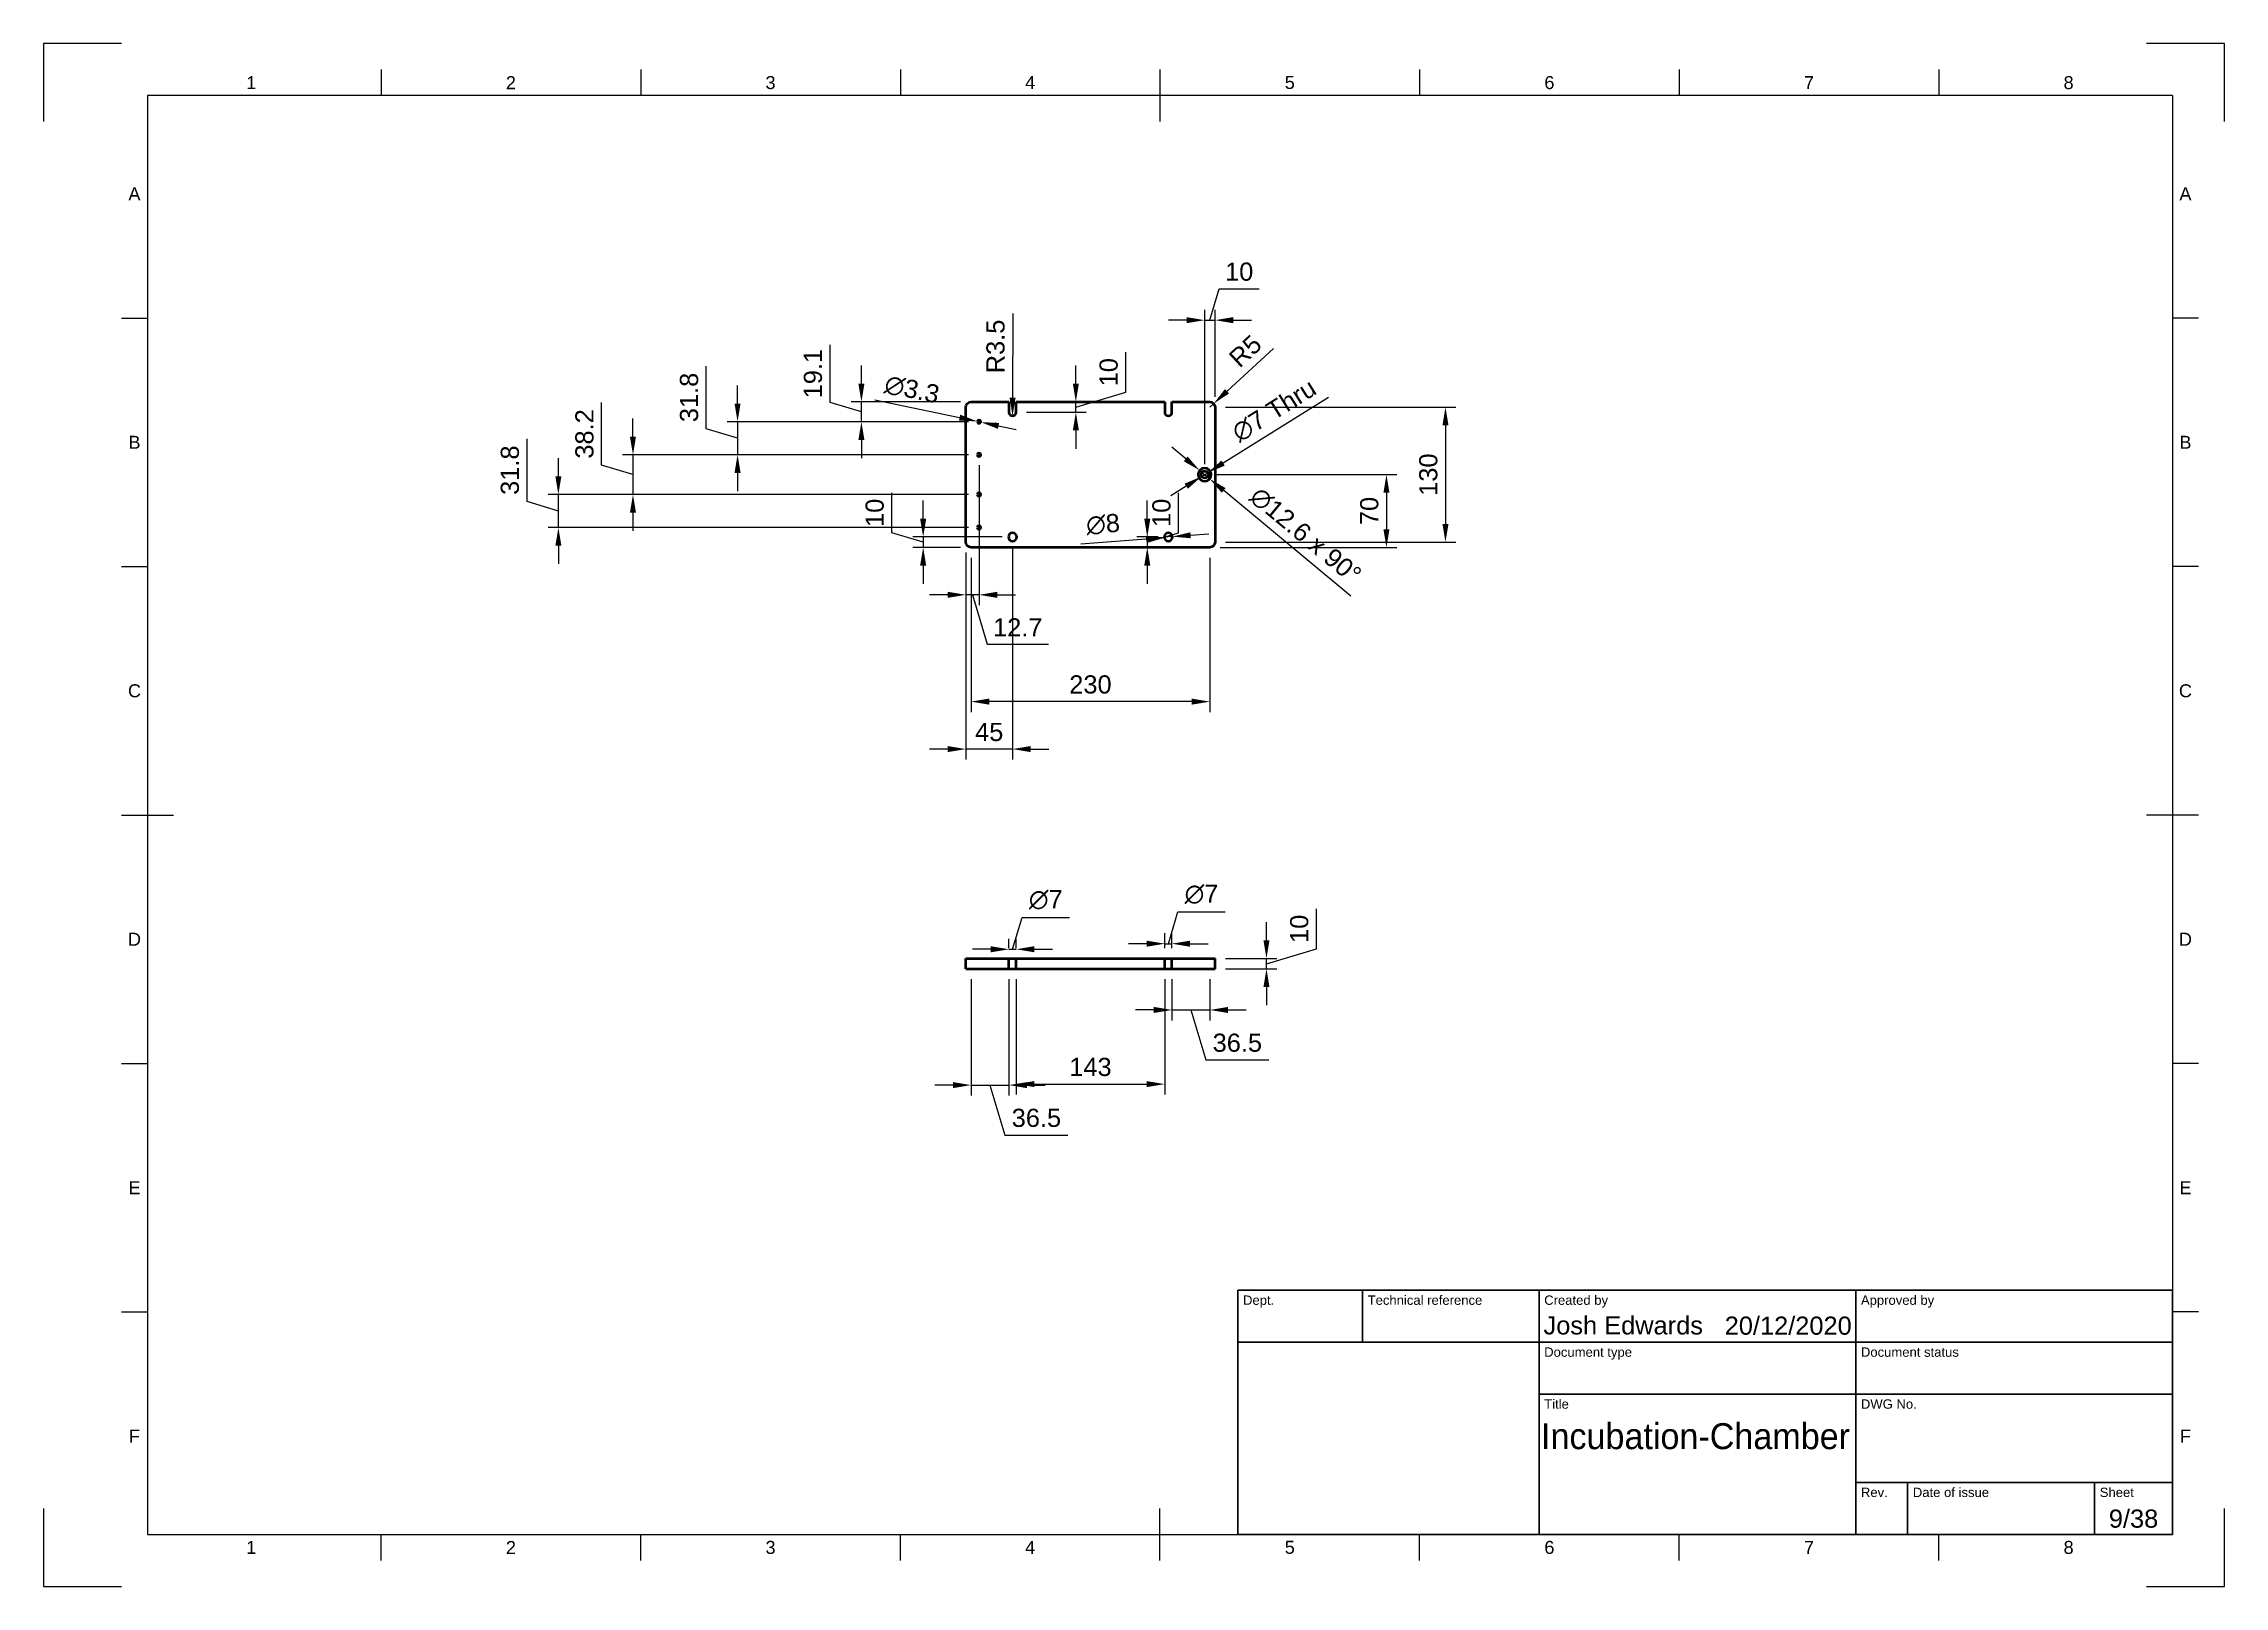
# Model space of a CAD drawing. Header units: millimetres. Extents: x 0 to 420, y 0 to 297.
import ezdxf
from ezdxf.enums import TextEntityAlignment as Align

# ---------------------------------------------------------------- set-up
doc = ezdxf.new("R2010")
doc.units = ezdxf.units.MM
doc.header["$LTSCALE"] = 0.75
for name, color, linetype, lineweight in [('Border', 7, 'Continuous', 25), ('Dimensions', 7, 'Continuous', 25), ('TitleBlock', 7, 'Continuous', 35), ('Visible', 7, 'Continuous', 50)]:
    doc.layers.add(name, color=color, linetype=linetype, lineweight=lineweight)
doc.styles.add('FusionTitle', font='arial.ttf')
doc.styles.get("Standard").update_dxf_attribs({"font": 'arial.ttf'})
doc.dimstyles.new('ISO-25', dxfattribs={"dimtxt": 3.5, "dimasz": 3.5, "dimexe": 2, "dimexo": 2, "dimgap": 1.5, "dimtad": 1, "dimzin": 12, "dimdsep": 46, "dimtxsty": 'Standard', "dimcen": 0, "dimclrd": 256, "dimclre": 256, "dimclrt": 256, "dimazin": 3, "dimtp": 0.1, "dimtm": 0.1, "dimtfac": 0.714, "dimtmove": 1, "dimatfit": 3, "dimfxl": 1, "dimtzin": 12, "dimarcsym": 0})

# ---------------------------------------------------------------- blocks, each defined once
blk = doc.blocks.new('ISO_A3_SHEET')
at = {"layer": 'Border'}
for p, q in [((65, 292), (65, 287)), ((115, 292), (115, 287)), ((165, 292), (165, 287)), ((215, 292), (215, 282)), ((265, 292), (265, 287)), ((315, 292), (315, 287)), ((365, 292), (365, 287)), ((410, 287), (20, 287)), ((20, 287), (20, 10)), ((410, 287), (410, 10)), ((15, 244.16666), (20, 244.16666)), ((415, 244.16666), (410, 244.16666)), ((15, 196.33333), (20, 196.33333)), ((415, 196.33333), (410, 196.33333)), ((15, 148.5), (25, 148.5)), ((415, 148.5), (405, 148.5)), ((15, 100.66667), (20, 100.66667)), ((415, 100.66667), (410, 100.66667)), ((15, 52.83334), (20, 52.83334)), ((415, 52.83334), (410, 52.83334)), ((215, 5), (215, 15)), ((20, 10), (410, 10)), ((65, 5), (65, 10)), ((115, 5), (115, 10)), ((165, 5), (165, 10)), ((265, 5), (265, 10)), ((315, 5), (315, 10)), ((365, 5), (365, 10))]:
    blk.add_line(p, q, dxfattribs=at)
at = {"layer": 'Defpoints'}
for p, q in [((15, 297), (0, 297)), ((0, 297), (0, 282)), ((420, 297), (405, 297)), ((420, 282), (420, 297)), ((0, 15), (0, 0)), ((420, 0), (420, 15)), ((0, 0), (15, 0)), ((405, 0), (420, 0))]:
    blk.add_line(p, q, dxfattribs=at)
at = {"layer": 'Border', "style": 'FusionTitle'}
for s, p in [('1', (40, 289.5)), ('2', (90, 289.5)), ('3', (140, 289.5)), ('4', (190, 289.5)), ('5', (240, 289.5)), ('6', (290, 289.5)), ('7', (340, 289.5)), ('8', (390, 289.5)), ('A', (17.5, 268.08333)), ('A', (412.5, 268.08333)), ('B', (17.5, 220.25)), ('B', (412.5, 220.25)), ('C', (17.5, 172.41667)), ('C', (412.5, 172.41667)), ('D', (17.5, 124.58334)), ('D', (412.5, 124.58334)), ('E', (17.5, 76.75001)), ('E', (412.5, 76.75001)), ('F', (17.5, 28.91668)), ('F', (412.5, 28.91668)), ('1', (40, 7.5)), ('2', (90, 7.5)), ('3', (140, 7.5)), ('4', (190, 7.5)), ('5', (240, 7.5)), ('6', (290, 7.5)), ('7', (340, 7.5)), ('8', (390, 7.5))]:
    blk.add_text(s, height=2.5, dxfattribs=at).set_placement(p, align=Align.MIDDLE)
blk = doc.blocks.new('ISO_TITLEBLOCK')
at = {"layer": 'TitleBlock'}
for p, q in [((0, 47), (-180, 47)), ((-180, 47), (-180, 0)), ((-156, 37), (-156, 47)), ((-122, 0), (-122, 47)), ((-61, 0), (-61, 47)), ((0, 0), (0, 47)), ((-180, 37), (0, 37)), ((-122, 27), (0, 27)), ((-61, 10), (0, 10)), ((-51, 0), (-51, 10)), ((-15, 0), (-15, 10)), ((-180, 0), (0, 0))]:
    blk.add_line(p, q, dxfattribs=at)
at = {"layer": 'TitleBlock', "style": 'FusionTitle'}
for s, p in [('Dept.', (-179, 46)), ('Technical reference', (-155, 46)), ('Created by', (-121, 46)), ('Approved by', (-60, 46)), ('Document type', (-121, 36)), ('Document status', (-60, 36)), ('Title', (-121, 26)), ('DWG No.', (-60, 26)), ('Rev.', (-60, 9)), ('Date of issue', (-50, 9)), ('Sheet', (-14, 9))]:
    blk.add_text(s, height=1.8, dxfattribs=at).set_placement(p, align=Align.TOP_LEFT)
for tag, height, p in [('DEPT', 3.5, (-179, 42)), ('TECHNICAL_REFERENCE', 3.5, (-155, 42)), ('CREATED_BY', 3.5, (-121, 42)), ('APPROVED_BY', 3.5, (-60, 42)), ('DOCUMENT_TYPE', 3.5, (-121, 32)), ('DOCUMENT_STATUS', 3.5, (-60, 32)), ('TITLE_1', 5, (-121, 21.5)), ('TITLE_2', 5, (-121, 14)), ('TITLE_3', 5, (-121, 6.5)), ('DATE_OF_ISSUE', 3.5, (-50, 5))]:
    blk.add_attdef(tag, text='', height=height, dxfattribs=at).set_placement(p, align=Align.TOP_LEFT)
for tag, p in [('CREATED_DATE', (-62, 42)), ('APPROVED_DATE', (-0.99, 42))]:
    blk.add_attdef(tag, text='', height=3.5, dxfattribs=at).set_placement(p, align=Align.TOP_RIGHT)
for tag, height, p in [('DRAWING_NUMBER', 5, (-30.5, 19.75)), ('REV', 3.5, (-56, 4.85)), ('SHEET', 3.5, (-7.5, 4.85))]:
    blk.add_attdef(tag, text='', height=height, dxfattribs=at).set_placement(p, align=Align.TOP_CENTER)
blk = doc.blocks.new('*D30')
at = {"layer": 'Defpoints', "color": 0, "transparency": 16777216}
for p in [(187.313008, 118.865542), (215.913008, 118.865542), (215.913008, 96.69107)]:
    blk.add_point(p, dxfattribs=at)
at = {"layer": 'Dimensions', "lineweight": -2, "transparency": 16777216}
for p, q in [((187.313008, 116.865542), (187.313008, 94.69107)), ((215.913008, 116.865542), (215.913008, 94.69107)), ((190.813008, 96.69107), (212.413008, 96.69107))]:
    blk.add_line(p, q, dxfattribs=at)
at = {"layer": 'Dimensions', "transparency": 16777216}
for points in [[(190.813008, 97.274403), (190.813008, 96.107736), (187.313008, 96.69107)], [(212.413008, 97.274403), (212.413008, 96.107736), (215.913008, 96.69107)]]:
    blk.add_solid(points, dxfattribs=at)
at = {"layer": 'Dimensions', "transparency": 16777216, "insert": (201.613008, 99.979269), "char_height": 3.5, "attachment_point": 5}
blk.add_mtext('143', dxfattribs=at)
blk = doc.blocks.new('*D31')
at = {"layer": 'Defpoints', "color": 0, "transparency": 16777216}
for p in [(178.613008, 118.865542), (185.913008, 118.865542), (185.913008, 96.502124)]:
    blk.add_point(p, dxfattribs=at)
at = {"layer": 'Dimensions', "lineweight": -2, "transparency": 16777216}
for p, q in [((178.613008, 116.865542), (178.613008, 94.502124)), ((185.913008, 116.865542), (185.913008, 94.502124)), ((175.113008, 96.502124), (171.613008, 96.502124)), ((178.613008, 96.502124), (185.913008, 96.502124)), ((178.613008, 96.502124), (185.913008, 96.502124)), ((182.263008, 96.502124), (185.147387, 86.887527)), ((189.413008, 96.502124), (192.913008, 96.502124)), ((185.147387, 86.887527), (197.262667, 86.887527))]:
    blk.add_line(p, q, dxfattribs=at)
at = {"layer": 'Dimensions', "transparency": 16777216}
for points in [[(175.113008, 97.085458), (175.113008, 95.918791), (178.613008, 96.502124)], [(189.413008, 97.085458), (189.413008, 95.918791), (185.913008, 96.502124)]]:
    blk.add_solid(points, dxfattribs=at)
at = {"layer": 'Dimensions', "transparency": 16777216, "insert": (191.205027, 90.175726), "char_height": 3.5, "attachment_point": 5}
blk.add_mtext('36.5', dxfattribs=at)
blk = doc.blocks.new('*D32')
at = {"layer": 'Defpoints', "color": 0, "transparency": 16777216}
for p in [(187.313008, 122.651908), (185.913008, 120.865542), (187.313008, 120.865542)]:
    blk.add_point(p, dxfattribs=at)
at = {"layer": 'Dimensions', "lineweight": -2, "transparency": 16777216}
for p, q in [((186.613008, 122.651908), (188.453475, 128.786798)), ((188.453475, 128.786798), (197.555795, 128.786798)), ((182.413008, 122.651908), (178.913008, 122.651908)), ((185.913008, 122.865542), (185.913008, 124.651908)), ((185.913008, 122.651908), (187.313008, 122.651908)), ((185.913008, 122.651908), (187.313008, 122.651908)), ((187.313008, 122.865542), (187.313008, 124.651908)), ((190.813008, 122.651908), (194.313008, 122.651908))]:
    blk.add_line(p, q, dxfattribs=at)
at = {"layer": 'Dimensions', "transparency": 16777216}
for points in [[(182.413008, 123.235241), (182.413008, 122.068574), (185.913008, 122.651908)], [(190.813008, 123.235241), (190.813008, 122.068574), (187.313008, 122.651908)]]:
    blk.add_solid(points, dxfattribs=at)
at = {"layer": 'Dimensions', "transparency": 16777216, "insert": (193.004635, 132.171689), "char_height": 3.5, "attachment_point": 5}
blk.add_mtext('∅7', dxfattribs=at)
blk = doc.blocks.new('*D33')
at = {"layer": 'Defpoints', "color": 0, "transparency": 16777216}
for p in [(217.313008, 123.724966), (215.913008, 120.865542), (217.313008, 120.865542)]:
    blk.add_point(p, dxfattribs=at)
at = {"layer": 'Dimensions', "lineweight": -2, "transparency": 16777216}
for p, q in [((216.613008, 123.724966), (218.453475, 129.859857)), ((218.453475, 129.859857), (227.555795, 129.859857)), ((212.413008, 123.724966), (208.913008, 123.724966)), ((215.913008, 122.865542), (215.913008, 125.724966)), ((215.913008, 123.724966), (217.313008, 123.724966)), ((215.913008, 123.724966), (217.313008, 123.724966)), ((217.313008, 122.865542), (217.313008, 125.724966)), ((220.813008, 123.724966), (224.313008, 123.724966))]:
    blk.add_line(p, q, dxfattribs=at)
at = {"layer": 'Dimensions', "transparency": 16777216}
for points in [[(212.413008, 124.308299), (212.413008, 123.141633), (215.913008, 123.724966)], [(220.813008, 124.308299), (220.813008, 123.141633), (217.313008, 123.724966)]]:
    blk.add_solid(points, dxfattribs=at)
at = {"layer": 'Dimensions', "transparency": 16777216, "insert": (223.004635, 133.244748), "char_height": 3.5, "attachment_point": 5}
blk.add_mtext('∅7', dxfattribs=at)
blk = doc.blocks.new('*D34')
at = {"layer": 'Defpoints', "color": 0, "transparency": 16777216}
for p in [(217.313008, 118.865542), (224.613008, 118.865542), (224.613008, 110.966047)]:
    blk.add_point(p, dxfattribs=at)
at = {"layer": 'Dimensions', "lineweight": -2, "transparency": 16777216}
for p, q in [((217.313008, 116.865542), (217.313008, 108.966047)), ((224.613008, 116.865542), (224.613008, 108.966047)), ((213.813008, 110.966047), (210.313008, 110.966047)), ((217.313008, 110.966047), (224.613008, 110.966047)), ((217.313008, 110.966047), (224.613008, 110.966047)), ((220.963008, 110.966047), (223.847387, 101.351449)), ((228.113008, 110.966047), (231.613008, 110.966047)), ((223.847387, 101.351449), (235.962667, 101.351449))]:
    blk.add_line(p, q, dxfattribs=at)
at = {"layer": 'Dimensions', "transparency": 16777216}
for points in [[(213.813008, 111.54938), (213.813008, 110.382713), (217.313008, 110.966047)], [(228.113008, 111.54938), (228.113008, 110.382713), (224.613008, 110.966047)]]:
    blk.add_solid(points, dxfattribs=at)
at = {"layer": 'Dimensions', "transparency": 16777216, "insert": (229.905027, 104.639648), "char_height": 3.5, "attachment_point": 5}
blk.add_mtext('36.5', dxfattribs=at)
blk = doc.blocks.new('*D35')
at = {"layer": 'Defpoints', "color": 0, "transparency": 16777216}
for p in [(225.613008, 120.865542), (225.613008, 118.865542), (235.512503, 120.865542)]:
    blk.add_point(p, dxfattribs=at)
at = {"layer": 'Dimensions', "lineweight": -2, "transparency": 16777216}
for p, q in [((245.123519, 122.748846), (245.123519, 130.421084)), ((235.512503, 124.365542), (235.512503, 127.865542)), ((235.512503, 119.865542), (245.123519, 122.748846)), ((227.613008, 120.865542), (237.512503, 120.865542)), ((227.613008, 118.865542), (237.512503, 118.865542)), ((235.512503, 118.865542), (235.512503, 120.865542)), ((235.512503, 118.865542), (235.512503, 120.865542)), ((235.512503, 115.365542), (235.512503, 111.865542))]:
    blk.add_line(p, q, dxfattribs=at)
at = {"layer": 'Dimensions', "transparency": 16777216}
for points in [[(234.92917, 124.365542), (236.095836, 124.365542), (235.512503, 120.865542)], [(234.92917, 115.365542), (236.095836, 115.365542), (235.512503, 118.865542)]]:
    blk.add_solid(points, dxfattribs=at)
at = {"layer": 'Dimensions', "transparency": 16777216, "insert": (241.836514, 126.584965), "char_height": 3.5, "attachment_point": 5, "rotation": 90}
blk.add_mtext('10', dxfattribs=at)
blk = doc.blocks.new('*D36')
at = {"layer": 'Defpoints', "color": 0, "transparency": 16777216}
for p in [(224.613008, 227.023898), (225.347286, 227.702746)]:
    blk.add_point(p, dxfattribs=at)
at = {"layer": 'Dimensions', "lineweight": -2, "transparency": 16777216}
for p, q in [((236.853562, 238.340439), (227.917259, 230.078718)), ((224.613008, 227.023898), (225.347286, 227.702746))]:
    blk.add_line(p, q, dxfattribs=at)
at = {"layer": 'Dimensions', "transparency": 16777216}
blk.add_solid([(227.521264, 230.507047), (228.313254, 229.650389), (225.347286, 227.702746)], dxfattribs=at)
at = {"layer": 'Dimensions', "transparency": 16777216, "insert": (231.443879, 237.805881), "char_height": 3.5, "attachment_point": 5, "rotation": 42.75376132}
blk.add_mtext('R5', dxfattribs=at)
blk = doc.blocks.new('*D37')
at = {"layer": 'Defpoints', "color": 0, "transparency": 16777216}
for p in [(224.206644, 214.394838), (223.019373, 213.652957)]:
    blk.add_point(p, dxfattribs=at)
at = {"layer": 'Dimensions', "lineweight": -2, "transparency": 16777216}
for p, q in [((247.430851, 228.90678), (227.174821, 216.249542)), ((223.019373, 213.652957), (224.206644, 214.394838)), ((220.051196, 211.798254), (217.083018, 209.94355))]:
    blk.add_line(p, q, dxfattribs=at)
at = {"layer": 'Dimensions', "transparency": 16777216}
for points in [[(226.865703, 216.744238), (227.483938, 215.754845), (224.206644, 214.394838)], [(219.742078, 212.29295), (220.360313, 211.303557), (223.019373, 213.652957)]]:
    blk.add_solid(points, dxfattribs=at)
at = {"layer": 'Dimensions', "transparency": 16777216, "insert": (236.993219, 226.376071), "char_height": 3.5, "attachment_point": 5, "rotation": 31.99970464}
blk.add_mtext('∅7 Thru', dxfattribs=at)
blk = doc.blocks.new('*D38')
at = {"layer": 'Defpoints', "color": 0, "transparency": 16777216}
for p in [(222.643957, 214.829217), (224.58206, 213.218578)]:
    blk.add_point(p, dxfattribs=at)
at = {"layer": 'Dimensions', "lineweight": -2, "transparency": 16777216}
for p, q in [((219.952147, 217.066215), (217.260338, 219.303214)), ((222.643957, 214.829217), (224.58206, 213.218578)), ((251.77112, 190.623413), (227.273869, 210.98158))]:
    blk.add_line(p, q, dxfattribs=at)
at = {"layer": 'Dimensions', "transparency": 16777216}
for points in [[(220.32498, 217.51485), (219.579314, 216.61758), (222.643957, 214.829217)], [(227.646702, 211.430215), (226.901036, 210.532945), (224.58206, 213.218578)]]:
    blk.add_solid(points, dxfattribs=at)
at = {"layer": 'Dimensions', "transparency": 16777216, "insert": (243.031826, 202.287278), "char_height": 3.5, "attachment_point": 5, "rotation": 320.27210226}
blk.add_mtext('∅12.6 x 90%%D', dxfattribs=at)
blk = doc.blocks.new('*D39')
at = {"layer": 'Defpoints', "color": 0, "transparency": 16777216}
for p in [(225.613008, 243.759825), (225.613008, 227.023898), (223.613008, 214.023898)]:
    blk.add_point(p, dxfattribs=at)
at = {"layer": 'Dimensions', "lineweight": -2, "transparency": 16777216}
for p, q in [((224.613008, 243.759825), (226.42411, 249.79683)), ((226.42411, 249.79683), (234.096347, 249.79683)), ((220.113008, 243.759825), (216.613008, 243.759825)), ((223.613008, 216.023898), (223.613008, 245.759825)), ((223.613008, 243.759825), (225.613008, 243.759825)), ((223.613008, 243.759825), (225.613008, 243.759825)), ((225.613008, 229.023898), (225.613008, 245.759825)), ((229.113008, 243.759825), (232.613008, 243.759825))]:
    blk.add_line(p, q, dxfattribs=at)
at = {"layer": 'Dimensions', "transparency": 16777216}
for points in [[(220.113008, 244.343158), (220.113008, 243.176491), (223.613008, 243.759825)], [(229.113008, 244.343158), (229.113008, 243.176491), (225.613008, 243.759825)]]:
    blk.add_solid(points, dxfattribs=at)
at = {"layer": 'Dimensions', "transparency": 16777216, "insert": (230.260228, 253.083835), "char_height": 3.5, "attachment_point": 5}
blk.add_mtext('10', dxfattribs=at)
blk = doc.blocks.new('*D40')
at = {"layer": 'Defpoints', "color": 0, "transparency": 16777216}
for p in [(223.613008, 214.023898), (224.613008, 200.023898), (258.614526, 200.023898)]:
    blk.add_point(p, dxfattribs=at)
at = {"layer": 'Dimensions', "lineweight": -2, "transparency": 16777216}
for p, q in [((225.613008, 214.023898), (260.614526, 214.023898)), ((258.614526, 210.523898), (258.614526, 203.523898)), ((226.613008, 200.023898), (260.614526, 200.023898))]:
    blk.add_line(p, q, dxfattribs=at)
at = {"layer": 'Dimensions', "transparency": 16777216}
for points in [[(258.031193, 210.523898), (259.19786, 210.523898), (258.614526, 214.023898)], [(258.031193, 203.523898), (259.19786, 203.523898), (258.614526, 200.023898)]]:
    blk.add_solid(points, dxfattribs=at)
at = {"layer": 'Dimensions', "transparency": 16777216, "insert": (255.327521, 207.023898), "char_height": 3.5, "attachment_point": 5, "rotation": 90}
blk.add_mtext('70', dxfattribs=at)
blk = doc.blocks.new('*D41')
at = {"layer": 'Defpoints', "color": 0, "transparency": 16777216}
for p in [(216.613008, 202.023898), (212.553964, 200.023898), (212.553964, 200.023898)]:
    blk.add_point(p, dxfattribs=at)
at = {"layer": 'Dimensions', "lineweight": -2, "transparency": 16777216}
for p, q in [((218.590969, 202.834999), (218.590969, 210.507237)), ((212.553964, 205.523898), (212.553964, 209.023898)), ((214.613008, 202.023898), (210.553964, 202.023898)), ((212.553964, 201.023898), (218.590969, 202.834999)), ((212.553964, 202.023898), (212.553964, 200.023898)), ((212.553964, 202.023898), (212.553964, 200.023898)), ((212.553964, 196.523898), (212.553964, 193.023898))]:
    blk.add_line(p, q, dxfattribs=at)
at = {"layer": 'Dimensions', "transparency": 16777216}
for points in [[(211.970631, 205.523898), (213.137297, 205.523898), (212.553964, 202.023898)], [(211.970631, 196.523898), (213.137297, 196.523898), (212.553964, 200.023898)]]:
    blk.add_solid(points, dxfattribs=at)
at = {"layer": 'Dimensions', "transparency": 16777216, "insert": (215.303964, 206.671118), "char_height": 3.5, "attachment_point": 5, "rotation": 90}
blk.add_mtext('10', dxfattribs=at)
blk = doc.blocks.new('*D42')
at = {"layer": 'Defpoints', "color": 0, "transparency": 16777216}
for p in [(215.815419, 201.961839), (217.410597, 202.085956)]:
    blk.add_point(p, dxfattribs=at)
at = {"layer": 'Dimensions', "lineweight": -2, "transparency": 16777216}
for p, q in [((199.754481, 200.712172), (212.325966, 201.690332)), ((217.410597, 202.085956), (215.815419, 201.961839)), ((220.900051, 202.357463), (224.389504, 202.62897))]:
    blk.add_line(p, q, dxfattribs=at)
at = {"layer": 'Dimensions', "transparency": 16777216}
for points in [[(212.280714, 202.271908), (212.371217, 201.108756), (215.815419, 201.961839)], [(220.8548, 202.939039), (220.945302, 201.775888), (217.410597, 202.085956)]]:
    blk.add_solid(points, dxfattribs=at)
at = {"layer": 'Dimensions', "transparency": 16777216, "insert": (204.032919, 204.44019), "char_height": 3.5, "attachment_point": 5, "rotation": 4.44907379}
blk.add_mtext('∅8', dxfattribs=at)
blk = doc.blocks.new('*D43')
at = {"layer": 'Defpoints', "color": 0, "transparency": 16777216}
for p in [(179.830166, 224.272257), (180.47585, 224.135538)]:
    blk.add_point(p, dxfattribs=at)
at = {"layer": 'Dimensions', "lineweight": -2, "transparency": 16777216}
for p, q in [((160.087812, 228.452588), (176.406085, 224.997287)), ((180.47585, 224.135538), (179.830166, 224.272257)), ((183.899931, 223.410508), (187.324013, 222.685478))]:
    blk.add_line(p, q, dxfattribs=at)
at = {"layer": 'Dimensions', "transparency": 16777216}
for points in [[(176.526923, 225.567967), (176.285247, 224.426607), (179.830166, 224.272257)], [(184.02077, 223.981188), (183.779093, 222.839828), (180.47585, 224.135538)]]:
    blk.add_solid(points, dxfattribs=at)
at = {"layer": 'Dimensions', "transparency": 16777216, "insert": (167.236093, 230.398921), "char_height": 3.5, "attachment_point": 5, "rotation": 348.04455462}
blk.add_mtext('∅3.3', dxfattribs=at)
blk = doc.blocks.new('*D44')
at = {"layer": 'Defpoints', "color": 0, "transparency": 16777216}
for p in [(186.613008, 226.023898), (186.614033, 226.723897)]:
    blk.add_point(p, dxfattribs=at)
at = {"layer": 'Dimensions', "lineweight": -2, "transparency": 16777216}
blk.add_line((186.640898, 245.071831), (186.617108, 228.823895), dxfattribs=at)
at = {"layer": 'Dimensions', "transparency": 16777216}
blk.add_solid([(186.033775, 228.824749), (187.200441, 228.82304), (186.611983, 225.323898)], dxfattribs=at)
at = {"layer": 'Dimensions', "transparency": 16777216, "insert": (183.343369, 238.702675), "char_height": 3.5, "attachment_point": 5, "rotation": 89.91611895}
blk.add_mtext('R3.5', dxfattribs=at)
blk = doc.blocks.new('*D45')
at = {"layer": 'Defpoints', "color": 0, "transparency": 16777216}
for p in [(187.313008, 228.023898), (198.802437, 228.023898), (187.313008, 226.023898)]:
    blk.add_point(p, dxfattribs=at)
at = {"layer": 'Dimensions', "lineweight": -2, "transparency": 16777216}
for p, q in [((208.413454, 229.907202), (208.413454, 237.57944)), ((198.802437, 231.523898), (198.802437, 235.023898)), ((189.313008, 228.023898), (200.802437, 228.023898)), ((198.802437, 227.023898), (208.413454, 229.907202)), ((198.802437, 226.023898), (198.802437, 228.023898)), ((198.802437, 226.023898), (198.802437, 228.023898)), ((189.313008, 226.023898), (200.802437, 226.023898)), ((198.802437, 222.523898), (198.802437, 219.023898))]:
    blk.add_line(p, q, dxfattribs=at)
at = {"layer": 'Dimensions', "transparency": 16777216}
for points in [[(198.219104, 231.523898), (199.385771, 231.523898), (198.802437, 228.023898)], [(198.219104, 222.523898), (199.385771, 222.523898), (198.802437, 226.023898)]]:
    blk.add_solid(points, dxfattribs=at)
at = {"layer": 'Dimensions', "transparency": 16777216, "insert": (205.126448, 233.743321), "char_height": 3.5, "attachment_point": 5, "rotation": 90}
blk.add_mtext('10', dxfattribs=at)
blk = doc.blocks.new('*D46')
at = {"layer": 'Defpoints', "color": 0, "transparency": 16777216}
for p in [(157.501374, 228.023898), (178.613008, 228.023898), (180.153008, 224.203898)]:
    blk.add_point(p, dxfattribs=at)
at = {"layer": 'Dimensions', "lineweight": -2, "transparency": 16777216}
for p, q in [((151.464368, 227.924999), (151.464368, 239.011288)), ((157.501374, 231.523898), (157.501374, 235.023898)), ((157.501374, 226.113898), (151.464368, 227.924999)), ((176.613008, 228.023898), (155.501374, 228.023898)), ((157.501374, 224.203898), (157.501374, 228.023898)), ((157.501374, 224.203898), (157.501374, 228.023898)), ((178.153008, 224.203898), (155.501374, 224.203898)), ((157.501374, 220.703898), (157.501374, 217.203898))]:
    blk.add_line(p, q, dxfattribs=at)
at = {"layer": 'Dimensions', "transparency": 16777216}
for points in [[(156.91804, 231.523898), (158.084707, 231.523898), (157.501374, 228.023898)], [(156.91804, 220.703898), (158.084707, 220.703898), (157.501374, 224.203898)]]:
    blk.add_solid(points, dxfattribs=at)
at = {"layer": 'Dimensions', "transparency": 16777216, "insert": (148.177363, 233.468144), "char_height": 3.5, "attachment_point": 5, "rotation": 90}
blk.add_mtext('19.1', dxfattribs=at)
blk = doc.blocks.new('*D47')
at = {"layer": 'Defpoints', "color": 0, "transparency": 16777216}
for p in [(180.153008, 217.843898), (177.613008, 201.023898), (177.613008, 190.885844)]:
    blk.add_point(p, dxfattribs=at)
at = {"layer": 'Dimensions', "lineweight": -2, "transparency": 16777216}
for p, q in [((180.153008, 215.843898), (180.153008, 188.885844)), ((177.613008, 199.023898), (177.613008, 188.885844)), ((174.113008, 190.885844), (170.613008, 190.885844)), ((180.153008, 190.885844), (177.613008, 190.885844)), ((180.153008, 190.885844), (177.613008, 190.885844)), ((178.883008, 190.885844), (181.739454, 181.364357)), ((183.653008, 190.885844), (187.153008, 190.885844)), ((181.739454, 181.364357), (193.501392, 181.364357))]:
    blk.add_line(p, q, dxfattribs=at)
at = {"layer": 'Dimensions', "transparency": 16777216}
for points in [[(174.113008, 191.469178), (174.113008, 190.302511), (177.613008, 190.885844)], [(183.653008, 191.469178), (183.653008, 190.302511), (180.153008, 190.885844)]]:
    blk.add_solid(points, dxfattribs=at)
at = {"layer": 'Dimensions', "transparency": 16777216, "insert": (187.620423, 184.62152), "char_height": 3.5, "attachment_point": 5}
blk.add_mtext('12.7', dxfattribs=at)
blk = doc.blocks.new('*D48')
at = {"layer": 'Defpoints', "color": 0, "transparency": 16777216}
for p in [(180.153008, 224.203898), (133.648493, 217.843898), (180.153008, 217.843898)]:
    blk.add_point(p, dxfattribs=at)
at = {"layer": 'Dimensions', "lineweight": -2, "transparency": 16777216}
for p, q in [((127.610293, 222.835357), (127.610293, 234.931537)), ((133.648493, 227.703898), (133.648493, 231.203898)), ((133.648493, 221.023898), (127.610293, 222.835357)), ((178.153008, 224.203898), (131.648493, 224.203898)), ((133.648493, 224.203898), (133.648493, 217.843898)), ((133.648493, 224.203898), (133.648493, 217.843898)), ((178.153008, 217.843898), (131.648493, 217.843898)), ((133.648493, 214.343898), (133.648493, 210.843898))]:
    blk.add_line(p, q, dxfattribs=at)
at = {"layer": 'Dimensions', "transparency": 16777216}
for points in [[(133.065159, 227.703898), (134.231826, 227.703898), (133.648493, 224.203898)], [(133.065159, 214.343898), (134.231826, 214.343898), (133.648493, 217.843898)]]:
    blk.add_solid(points, dxfattribs=at)
at = {"layer": 'Dimensions', "transparency": 16777216, "insert": (124.322094, 228.883447), "char_height": 3.5, "attachment_point": 5, "rotation": 90}
blk.add_mtext('31.8', dxfattribs=at)
blk = doc.blocks.new('*D49')
at = {"layer": 'Defpoints', "color": 0, "transparency": 16777216}
for p in [(180.153008, 217.843898), (113.501653, 210.203898), (180.153008, 210.203898)]:
    blk.add_point(p, dxfattribs=at)
at = {"layer": 'Dimensions', "lineweight": -2, "transparency": 16777216}
for p, q in [((107.463454, 215.835357), (107.463454, 227.888563)), ((113.501653, 221.343898), (113.501653, 224.843898)), ((113.501653, 214.023898), (107.463454, 215.835357)), ((178.153008, 217.843898), (111.501653, 217.843898)), ((113.501653, 217.843898), (113.501653, 210.203898)), ((113.501653, 217.843898), (113.501653, 210.203898)), ((178.153008, 210.203898), (111.501653, 210.203898)), ((113.501653, 206.703898), (113.501653, 203.203898))]:
    blk.add_line(p, q, dxfattribs=at)
at = {"layer": 'Dimensions', "transparency": 16777216}
for points in [[(112.91832, 221.343898), (114.084986, 221.343898), (113.501653, 217.843898)], [(112.91832, 206.703898), (114.084986, 206.703898), (113.501653, 210.203898)]]:
    blk.add_solid(points, dxfattribs=at)
at = {"layer": 'Dimensions', "transparency": 16777216, "insert": (104.175254, 221.86196), "char_height": 3.5, "attachment_point": 5, "rotation": 90}
blk.add_mtext('38.2', dxfattribs=at)
blk = doc.blocks.new('*D50')
at = {"layer": 'Defpoints', "color": 0, "transparency": 16777216}
for p in [(99.140928, 210.203898), (180.153008, 210.203898), (180.153008, 203.843898)]:
    blk.add_point(p, dxfattribs=at)
at = {"layer": 'Dimensions', "lineweight": -2, "transparency": 16777216}
for p, q in [((93.102729, 208.835357), (93.102729, 220.931537)), ((99.140928, 213.703898), (99.140928, 217.203898)), ((178.153008, 210.203898), (97.140928, 210.203898)), ((99.140928, 203.843898), (99.140928, 210.203898)), ((99.140928, 203.843898), (99.140928, 210.203898)), ((99.140928, 207.023898), (93.102729, 208.835357)), ((178.153008, 203.843898), (97.140928, 203.843898)), ((99.140928, 200.343898), (99.140928, 196.843898))]:
    blk.add_line(p, q, dxfattribs=at)
at = {"layer": 'Dimensions', "transparency": 16777216}
for points in [[(98.557595, 213.703898), (99.724262, 213.703898), (99.140928, 210.203898)], [(98.557595, 200.343898), (99.724262, 200.343898), (99.140928, 203.843898)]]:
    blk.add_solid(points, dxfattribs=at)
at = {"layer": 'Dimensions', "transparency": 16777216, "insert": (89.81453, 214.883447), "char_height": 3.5, "attachment_point": 5, "rotation": 90}
blk.add_mtext('31.8', dxfattribs=at)
blk = doc.blocks.new('*D51')
at = {"layer": 'Defpoints', "color": 0, "transparency": 16777216}
for p in [(178.613008, 200.023898), (224.613008, 200.023898), (178.613008, 170.325413)]:
    blk.add_point(p, dxfattribs=at)
at = {"layer": 'Dimensions', "lineweight": -2, "transparency": 16777216}
for p, q in [((178.613008, 198.023898), (178.613008, 168.325413)), ((224.613008, 198.023898), (224.613008, 168.325413)), ((221.113008, 170.325413), (182.113008, 170.325413))]:
    blk.add_line(p, q, dxfattribs=at)
at = {"layer": 'Dimensions', "transparency": 16777216}
for points in [[(182.113008, 170.908746), (182.113008, 169.742079), (178.613008, 170.325413)], [(221.113008, 170.908746), (221.113008, 169.742079), (224.613008, 170.325413)]]:
    blk.add_solid(points, dxfattribs=at)
at = {"layer": 'Dimensions', "transparency": 16777216, "insert": (201.613008, 173.613612), "char_height": 3.5, "attachment_point": 5}
blk.add_mtext('230', dxfattribs=at)
blk = doc.blocks.new('*D52')
at = {"layer": 'Defpoints', "color": 0, "transparency": 16777216}
for p in [(225.613008, 227.023898), (225.613008, 201.023898), (269.984636, 201.023898)]:
    blk.add_point(p, dxfattribs=at)
at = {"layer": 'Dimensions', "lineweight": -2, "transparency": 16777216}
for p, q in [((227.613008, 227.023898), (271.984636, 227.023898)), ((269.984636, 223.523898), (269.984636, 204.523898)), ((227.613008, 201.023898), (271.984636, 201.023898))]:
    blk.add_line(p, q, dxfattribs=at)
at = {"layer": 'Dimensions', "transparency": 16777216}
for points in [[(269.401302, 223.523898), (270.567969, 223.523898), (269.984636, 227.023898)], [(269.401302, 204.523898), (270.567969, 204.523898), (269.984636, 201.023898)]]:
    blk.add_solid(points, dxfattribs=at)
at = {"layer": 'Dimensions', "transparency": 16777216, "insert": (266.696437, 214.023898), "char_height": 3.5, "attachment_point": 5, "rotation": 90}
blk.add_mtext('130', dxfattribs=at)
blk = doc.blocks.new('*D53')
at = {"layer": 'Defpoints', "color": 0, "transparency": 16777216}
for p in [(186.613008, 202.023898), (177.613008, 201.023898), (177.613008, 161.187359)]:
    blk.add_point(p, dxfattribs=at)
at = {"layer": 'Dimensions', "lineweight": -2, "transparency": 16777216}
for p, q in [((177.613008, 199.023898), (177.613008, 159.187359)), ((186.613008, 200.023898), (186.613008, 159.187359)), ((174.113008, 161.187359), (170.613008, 161.187359)), ((186.613008, 161.187359), (177.613008, 161.187359)), ((190.113008, 161.187359), (193.613008, 161.187359))]:
    blk.add_line(p, q, dxfattribs=at)
at = {"layer": 'Dimensions', "transparency": 16777216}
for points in [[(174.113008, 161.770693), (174.113008, 160.604026), (177.613008, 161.187359)], [(190.113008, 161.770693), (190.113008, 160.604026), (186.613008, 161.187359)]]:
    blk.add_solid(points, dxfattribs=at)
at = {"layer": 'Dimensions', "transparency": 16777216, "insert": (182.113008, 164.467203), "char_height": 3.5, "attachment_point": 5}
blk.add_mtext('45', dxfattribs=at)
blk = doc.blocks.new('*D54')
at = {"layer": 'Defpoints', "color": 0, "transparency": 16777216}
for p in [(186.613008, 202.023898), (169.398462, 200.023898), (178.613008, 200.023898)]:
    blk.add_point(p, dxfattribs=at)
at = {"layer": 'Dimensions', "lineweight": -2, "transparency": 16777216}
for p, q in [((163.361457, 202.834999), (163.361457, 210.507237)), ((169.398462, 205.523898), (169.398462, 209.023898)), ((169.398462, 201.023898), (163.361457, 202.834999)), ((184.613008, 202.023898), (167.398462, 202.023898)), ((169.398462, 202.023898), (169.398462, 200.023898)), ((169.398462, 202.023898), (169.398462, 200.023898)), ((176.613008, 200.023898), (167.398462, 200.023898)), ((169.398462, 196.523898), (169.398462, 193.023898))]:
    blk.add_line(p, q, dxfattribs=at)
at = {"layer": 'Dimensions', "transparency": 16777216}
for points in [[(168.815129, 205.523898), (169.981796, 205.523898), (169.398462, 202.023898)], [(168.815129, 196.523898), (169.981796, 196.523898), (169.398462, 200.023898)]]:
    blk.add_solid(points, dxfattribs=at)
at = {"layer": 'Dimensions', "transparency": 16777216, "insert": (160.074451, 206.671118), "char_height": 3.5, "attachment_point": 5, "rotation": 90}
blk.add_mtext('10', dxfattribs=at)

msp = doc.modelspace()

# ---------------------------------------------------------------- linework, layer by layer
at = {"layer": 'Visible', "extrusion": (0, 2.964e-13, -1)}
for p, q in [((177.613008, 201.023898, 1), (177.613008, 227.023898, 1)), ((178.613008, 228.023898, 1), (185.913008, 228.023898, 1)), ((185.913008, 228.023898, 1), (185.913008, 226.023898, 1)), ((187.313008, 228.023898, 1), (215.913008, 228.023898, 1)), ((187.313008, 226.023898, 1), (187.313008, 228.023898, 1)), ((215.913008, 228.023898, 1), (215.913008, 226.023898, 1)), ((217.313008, 228.023898, 1), (224.613008, 228.023898, 1)), ((217.313008, 226.023898, 1), (217.313008, 228.023898, 1)), ((225.613008, 227.023898, 1), (225.613008, 201.023898, 1)), ((224.613008, 200.023898, 1), (178.613008, 200.023898, 1))]:
    msp.add_line(p, q, dxfattribs=at)
at = {"layer": 'Visible', "extrusion": (0, 1, 0)}
for p, q in [((177.613008, 118.865542, 13), (177.613008, 120.865542, 13)), ((178.613008, 120.865542, 14), (185.913008, 120.865542, 14)), ((178.613008, 118.865542, 14), (185.913008, 118.865542, 14)), ((185.913008, 118.865542, 14), (185.913008, 120.865542, 14)), ((187.313008, 120.865542, 14), (215.913008, 120.865542, 14)), ((187.313008, 118.865542, 14), (187.313008, 120.865542, 14)), ((187.313008, 118.865542, 14), (215.913008, 118.865542, 14)), ((215.913008, 118.865542, 14), (215.913008, 120.865542, 14)), ((217.313008, 120.865542, 14), (224.613008, 120.865542, 14)), ((217.313008, 118.865542, 14), (217.313008, 120.865542, 14)), ((217.313008, 118.865542, 14), (224.613008, 118.865542, 14)), ((225.613008, 118.865542, 13), (225.613008, 120.865542, 13))]:
    msp.add_line(p, q, dxfattribs=at)
at = {"layer": 'Visible', "extrusion": (0, 2.964e-13, -1)}
for centre, radius in [((-180.153008, 224.203898, -1), 0.33), ((-180.153008, 217.843898, -1), 0.33), ((-223.613008, 214.023898, -1), 1.26), ((-180.153008, 210.203898, -1), 0.33), ((-180.153008, 203.843898, -1), 0.33), ((-186.613008, 202.023898, -1), 0.8), ((-216.613008, 202.023898, -1), 0.8)]:
    msp.add_circle(centre, radius, dxfattribs=at)
at = {"layer": 'Visible'}
msp.add_circle((223.613008, 214.023898, 0.44), 0.7, dxfattribs=at)
at = {"layer": 'Visible', "extrusion": (0, 2.964e-13, -1)}
for centre, start, end in [((-178.613008, 227.023898, -1), 0, 90), ((-224.613008, 227.023898, -1), 90, 180), ((-178.613008, 201.023898, -1), 270, 0), ((-224.613008, 201.023898, -1), 180, 270)]:
    msp.add_arc(centre, 1, start, end, dxfattribs=at)
at = {"layer": 'Visible'}
for centre in [(186.613008, 226.023898, 1), (216.613008, 226.023898, 1)]:
    msp.add_arc(centre, 0.7, 180, 0, dxfattribs=at)
at = {"layer": 'Visible', "extrusion": (0, 1, 0)}
for centre, start, end in [((-178.613008, 13, 120.865542), 0, 90), ((-178.613008, 13, 118.865542), 0, 90), ((-224.613008, 13, 120.865542), 90, 180), ((-224.613008, 13, 118.865542), 90, 180)]:
    msp.add_arc(centre, 1, start, end, dxfattribs=at)
at = {"layer": 'Visible', "extrusion": (2.6e-15, -1, 0)}
for centre in [(186.613008, 12, -120.865542), (186.613008, 12, -118.865542), (216.613008, 12, -120.865542), (216.613008, 12, -118.865542)]:
    msp.add_arc(centre, 0.7, 180, 0, dxfattribs=at)

# ---------------------------------------------------------------- block references
at = {"layer": 'Border'}
msp.add_blockref('ISO_A3_SHEET', (0, 0), dxfattribs=at)
at = {"layer": 'TitleBlock'}
ref = msp.add_blockref('ISO_TITLEBLOCK', (410, 10), dxfattribs=at)
ref.add_attrib('CREATED_DATE_001', '20/12/2020', (323.762619, 48.440314), dxfattribs={"height": 3.5, "style": 'FusionTitle'})
ref.add_attrib('SHEET_001', '9/38', (397.747783, 11.290314), dxfattribs={"height": 3.5, "style": 'FusionTitle'})
ref.add_attrib('TITLE_1_001', 'Incubation-Chamber', (288.387328, 26.414734), dxfattribs={"height": 5, "style": 'FusionTitle', "width": 0.9405})
ref.add_attrib('CREATED_BY_001', 'Josh Edwards', (288.86869, 48.5), dxfattribs={"height": 3.5, "style": 'FusionTitle'})

# ---------------------------------------------------------------- dimensions: what is measured, and where the dimension line sits
at = {"layer": 'Dimensions'}
for base, p1, p2, picture, middle in [((225.613008, 243.759825), (223.613008, 214.023898), (225.613008, 227.023898), '*D39', (227.92411, 253.083835)), ((178.613008, 170.325413), (224.613008, 200.023898), (178.613008, 200.023898), '*D51', (201.613008, 173.613612))]:
    dim = msp.add_linear_dim(base=base, p1=p1, p2=p2, dimstyle='ISO-25', override={"dimlfac": 5, "dimclrd": 256, "dimclre": 256}, dxfattribs=at)
    dim.commit()
    dim.dimension.update_dxf_attribs({"geometry": picture, "text_midpoint": middle})
dim = msp.add_radius_dim(center=(186.613008, 226.023898), mpoint=(186.614033, 226.723897), dimstyle='ISO-25', override={"dimlfac": 5, "dimse1": 1, "dimclrd": 256, "dimclre": 256}, dxfattribs=at)
dim.commit()
dim.dimension.update_dxf_attribs({"geometry": '*D44', "text_midpoint": (186.631565, 238.697861), "dimtype": 164})
dim = msp.add_radius_dim(center=(224.613008, 227.023898), mpoint=(225.347286, 227.702746), dimstyle='ISO-25', override={"dimlfac": 5, "dimse1": 1, "dimclrd": 256, "dimclre": 256}, dxfattribs=at)
dim.commit()
dim.dimension.update_dxf_attribs({"geometry": '*D36', "text_midpoint": (231.443879, 237.805881)})
for base, p1, p2, angle, picture, middle in [((157.501374, 228.023898), (180.153008, 224.203898), (178.613008, 228.023898), 90, '*D46', (148.177363, 229.424999)), ((177.613008, 190.885844), (180.153008, 217.843898), (177.613008, 201.023898), 180, '*D47', (183.239454, 184.62152)), ((169.398462, 200.023898), (186.613008, 202.023898), (178.613008, 200.023898), 270, '*D54', (160.074451, 204.334999)), ((212.553964, 200.023898), (216.613008, 202.023898), (212.553964, 200.023898), 270, '*D41', (215.303964, 204.334999)), ((258.614526, 200.023898), (223.613008, 214.023898), (224.613008, 200.023898), 270, '*D40', (255.327521, 207.023898)), ((177.613008, 161.187359), (186.613008, 202.023898), (177.613008, 201.023898), 180, '*D53', (182.113008, 164.467203))]:
    dim = msp.add_linear_dim(base=base, p1=p1, p2=p2, angle=angle, dimstyle='ISO-25', override={"dimlfac": 5, "dimclrd": 256, "dimclre": 256}, dxfattribs=at)
    dim.commit()
    dim.dimension.update_dxf_attribs({"geometry": picture, "text_midpoint": middle})
for p1, p2, distance, picture, middle in [((187.313008, 226.023898), (187.313008, 228.023898), -11.489429, '*D45', (205.126448, 231.407202)), ((180.153008, 224.203898), (180.153008, 217.843898), -46.504515, '*D48', (124.322094, 224.335357)), ((180.153008, 217.843898), (180.153008, 210.203898), -66.651355, '*D49', (104.175254, 217.335357)), ((225.613008, 227.023898), (225.613008, 201.023898), 44.371628, '*D52', (266.696437, 214.023898)), ((180.153008, 203.843898), (180.153008, 210.203898), 81.01208, '*D50', (89.81453, 210.335357)), ((225.613008, 118.865542), (225.613008, 120.865542), -9.899495, '*D35', (241.836514, 124.248846)), ((178.613008, 118.865542), (185.913008, 118.865542), -22.363418, '*D31', (186.647387, 90.175726)), ((187.313008, 118.865542), (215.913008, 118.865542), -22.174472, '*D30', (201.613008, 99.979269)), ((217.313008, 118.865542), (224.613008, 118.865542), -7.899495, '*D34', (225.347387, 104.639648))]:
    dim = msp.add_aligned_dim(p1=p1, p2=p2, distance=distance, dimstyle='ISO-25', override={"dimlfac": 5, "dimclrd": 256, "dimclre": 256}, dxfattribs=at)
    dim.commit()
    dim.dimension.update_dxf_attribs({"geometry": picture, "text_midpoint": middle})
for p1, p2, picture, middle in [((180.47585, 224.135538), (179.830166, 224.272257), '*D43', (166.534908, 227.087452)), ((217.410597, 202.085956), (215.815419, 201.961839), '*D42', (204.295497, 201.065499))]:
    dim = msp.add_diameter_dim_2p(p1=p1, p2=p2, dimstyle='ISO-25', override={"dimlfac": 5, "dimclrd": 256, "dimclre": 256}, dxfattribs=at)
    dim.commit()
    dim.dimension.update_dxf_attribs({"geometry": picture, "text_midpoint": middle, "dimtype": 163})
for p1, p2, text, override, picture, middle in [((223.019373, 213.652957), (224.206644, 214.394838), '<> Thru', {"dimlfac": 5, "dimclrd": 256, "dimclre": 256}, '*D37', (238.786924, 223.505513)), ((222.643957, 214.829217), (224.58206, 213.218578), '<> x 90%%D', {"dimlfac": 5}, '*D38', (240.868399, 199.683997))]:
    dim = msp.add_diameter_dim_2p(p1=p1, p2=p2, text=text, dimstyle='ISO-25', override=override, dxfattribs=at)
    dim.commit()
    dim.dimension.update_dxf_attribs({"geometry": picture, "text_midpoint": middle, "dimtype": 163})
for p1, p2, distance, picture, middle in [((185.913008, 120.865542), (187.313008, 120.865542), 1.786366, '*D32', (189.953475, 132.171689)), ((215.913008, 120.865542), (217.313008, 120.865542), 2.859424, '*D33', (219.953475, 133.244748))]:
    dim = msp.add_aligned_dim(p1=p1, p2=p2, distance=distance, text='∅<>', dimstyle='ISO-25', override={"dimlfac": 5, "dimclrd": 256, "dimclre": 256}, dxfattribs=at)
    dim.commit()
    dim.dimension.update_dxf_attribs({"geometry": picture, "text_midpoint": middle})

doc.saveas('drawing.dxf')
